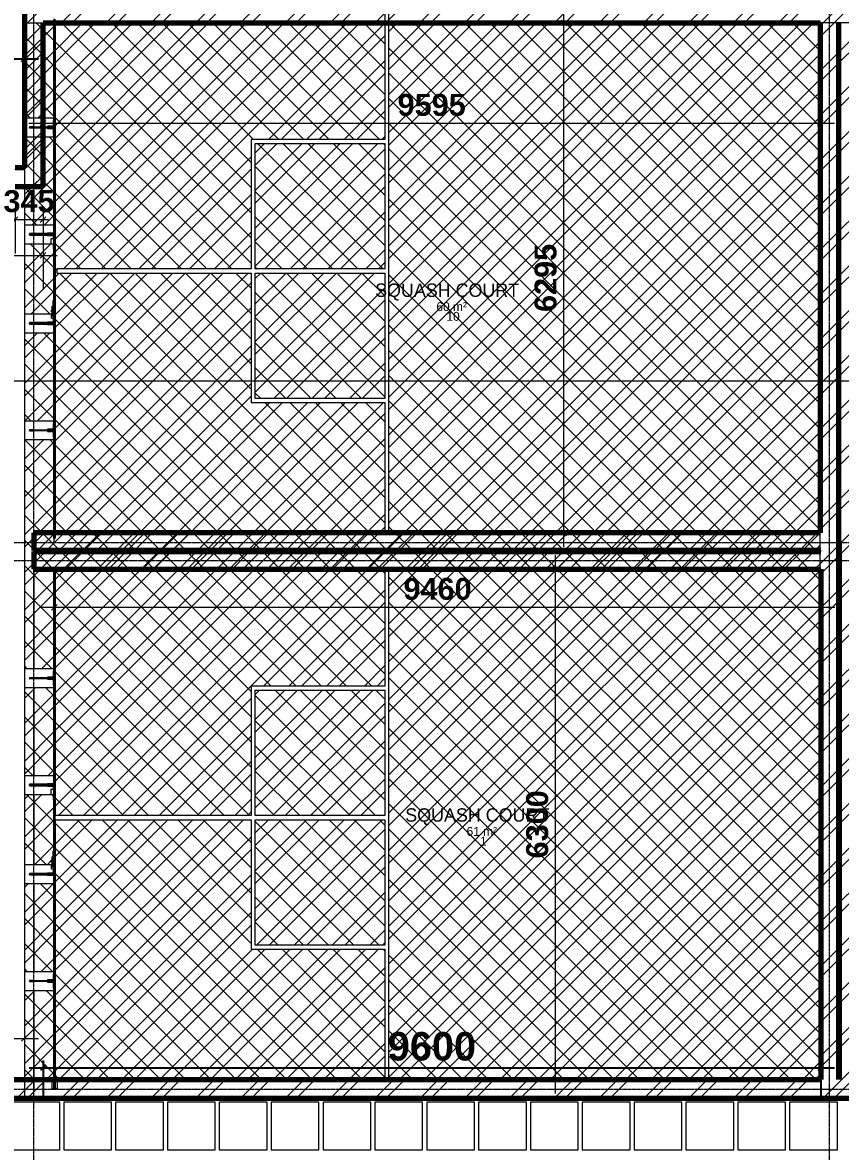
# Model space of a CAD drawing. Header units: inches. Extents: x 22 to 382261, y 22 to 371281.
# Drawn here: x 131055 to 141151, y 204058 to 217997 of the extents above; entities that cross this region are included whole.
import ezdxf

# ---------------------------------------------------------------- set-up
doc = ezdxf.new("R2010")
doc.units = ezdxf.units.IN
doc.header["$MEASUREMENT"] = 0
doc.linetypes.add('Grid Line 1_2_', pattern=[22.225, 12.7, -3.175, 3.175, -3.175])
for name, color, linetype, lineweight in [('A-ANNO-DIMS', 211, 'Continuous', 9), ('A-AREA', 32, 'Continuous', 9), ('A-AREA-IDEN', 2, 'Continuous', 9), ('A-FLOR', 192, 'Continuous', 9), ('A-FLOR-PATT', 8, 'Continuous', 9), ('A-GENM', 13, 'Continuous', 9), ('A-WALL-PATT', 111, 'Continuous', 9), ('G-ANNO-SYMB', 111, 'Continuous', 9), ('I-WALL', 2, 'Continuous', 9), ('Q-CASE', 31, 'Continuous', 9), ('S-GRID', 1, 'Continuous', 9)]:
    doc.layers.add(name, color=color, linetype=linetype, lineweight=lineweight)
doc.styles.add('Arial_B', font='arialbd.ttf', dxfattribs={"height": 350.793651})
doc.styles.add('Arial_B_1', font='arialbd.ttf', dxfattribs={"height": 180.555556})
doc.styles.add('Arial_B_2', font='arialbd.ttf', dxfattribs={"height": 270.833333})
doc.styles.add('Century Gothic_1', font='GOTHIC.TTF', dxfattribs={"height": 1})
doc.styles.add('Gill Sans MT', font='GIL_____.TTF', dxfattribs={"height": 262.5})
doc.dimstyles.new('1', dxfattribs={"dimscale": 304.8, "dimtxt": 178.545395, "dimasz": 0.227865, "dimexe": 0.574147, "dimexo": 0.0625, "dimgap": 0.287073, "dimtad": 1, "dimdec": 0, "dimzin": 0, "dimdsep": 46, "dimtxsty": 'Arial_B_1', "dimblk1": 'OBLIQUE', "dimblk2": 'OBLIQUE', "dimsah": 1, "dimcen": 0.09, "dimdle": 0.574147, "dimazin": 0, "dimtfac": 1, "dimtdec": 4, "dimtix": 1, "dimtmove": 0, "dimatfit": 3, "dimfxl": 0.574147, "dimfxlon": 1, "dimtvp": 1, "dimtolj": 1, "dimtzin": 0, "dimarcsym": 2})
doc.dimstyles.new('2', dxfattribs={"dimscale": 304.8, "dimtxt": 346.888196, "dimasz": 0.221354, "dimexe": 1.338583, "dimexo": 0.0625, "dimgap": 0.278871, "dimtad": 1, "dimdec": 0, "dimzin": 0, "dimdsep": 46, "dimtxsty": 'Arial_B', "dimblk1": 'OBLIQUE', "dimblk2": 'OBLIQUE', "dimsah": 1, "dimcen": 0.09, "dimdle": 0.557743, "dimazin": 0, "dimtfac": 1, "dimtdec": 4, "dimtix": 1, "dimtmove": 0, "dimatfit": 3, "dimfxl": 0.557743, "dimfxlon": 1, "dimtvp": 1, "dimtolj": 1, "dimtzin": 0, "dimarcsym": 2})
doc.dimstyles.new('2_2', dxfattribs={"dimscale": 304.8, "dimtxt": 267.818092, "dimasz": 0.227865, "dimexe": 1.377953, "dimexo": 0.0625, "dimgap": 0.287073, "dimtad": 1, "dimdec": 0, "dimzin": 0, "dimdsep": 46, "dimtxsty": 'Arial_B_2', "dimblk1": 'OBLIQUE', "dimblk2": 'OBLIQUE', "dimsah": 1, "dimcen": 0.09, "dimdle": 0.574147, "dimazin": 0, "dimtfac": 1, "dimtdec": 4, "dimtix": 1, "dimtmove": 0, "dimatfit": 3, "dimfxl": 0.574147, "dimfxlon": 1, "dimtvp": 1, "dimtolj": 1, "dimtzin": 0, "dimlwd": 18, "dimlwe": 18, "dimarcsym": 2})
pattern_1 = [(45, (139676.7, 209538.6), (-276.592, 276.592), []), (45, (139676.7, 209957.7), (-276.592, 276.592), [])]

# ---------------------------------------------------------------- blocks, each defined once
blk = doc.blocks.new('Casework 8 - Casework 8-556727-01-GROUND FLOOR DIM- PART B')
at = {"layer": 'Q-CASE'}
for p, q in [((-4099, 1708), (-4149, 1708)), ((-4149, 1708), (-4149, 266)), ((-4099, -4592), (-4099, 1708)), ((1229, -4592), (1229, 1708)), ((1231, 1708), (1229, 1708)), ((1231, 1708), (1231, -4592)), ((-4149, 266), (-5799, 266)), ((-5799, 266), (-5799, -1334)), ((-5749, -1334), (-5749, 216)), ((-5749, 216), (-4149, 216)), ((-4149, 216), (-4149, -1334)), ((-5799, -1334), (-8223, -1334)), ((-8223, -1384), (-5799, -1384)), ((-5799, -1384), (-5799, -2934)), ((-4149, -1334), (-5749, -1334)), ((-5749, -1384), (-4149, -1384)), ((-5749, -2934), (-5749, -1384)), ((-4149, -1384), (-4149, -2934)), ((-5799, -2934), (-5799, -2984)), ((-5799, -2984), (-4149, -2984)), ((-4149, -2934), (-5749, -2934)), ((-4149, -2984), (-4149, -4592)), ((-4149, -4592), (-4099, -4592)), ((1231, -4592), (1229, -4592))]:
    blk.add_line(p, q, dxfattribs=at)
blk = doc.blocks.new('Casework 9 - Casework 8-559231-01-GROUND FLOOR DIM- PART B')
at = {"layer": 'Q-CASE'}
for p, q in [((-4099, 8573), (-4149, 8573)), ((-4149, 8573), (-4149, 8453)), ((-4099, 8453), (-4099, 8573)), ((-4149, 8453), (-4149, 7016)), ((-4099, 2158), (-4099, 8453)), ((1229, 2158), (1229, 8458)), ((1231, 8458), (1229, 8458)), ((1231, 8458), (1231, 2158)), ((-4149, 7016), (-5799, 7016)), ((-5799, 7016), (-5799, 5416)), ((-5749, 5416), (-5749, 6966)), ((-5749, 6966), (-4149, 6966)), ((-4149, 6966), (-4149, 5416)), ((-5799, 5416), (-8200, 5416)), ((-8200, 5416), (-8200, 5366)), ((-8200, 5366), (-5799, 5366)), ((-5799, 5366), (-5799, 3816)), ((-4149, 5416), (-5749, 5416)), ((-5749, 5366), (-4149, 5366)), ((-5749, 3816), (-5749, 5366)), ((-4149, 5366), (-4149, 3816)), ((-5799, 3816), (-5799, 3766)), ((-5799, 3766), (-4149, 3766)), ((-4149, 3816), (-5749, 3816)), ((-4149, 3766), (-4149, 2158)), ((-4149, 2158), (-4099, 2158)), ((1231, 2158), (1229, 2158))]:
    blk.add_line(p, q, dxfattribs=at)
blk = doc.blocks.new('Back wall - ASB FREESTANDING GLASS BACK WALL-622811-01-GROUND FLOOR DIM- PART B')
at = {"layer": 'A-GENM'}
for p, q in [((-1985, 364), (-1985, 9)), ((-1760, 369), (-1980, 369)), ((-1877, 86), (-1877, 304)), ((-1864, 306), (-1876, 306)), ((-1876, 306), (-1876, 256)), ((-1872, 309), (-1870, 309)), ((-1870, 309), (-1868, 309)), ((-1864, 256), (-1864, 306)), ((-1863, 304), (-1863, 86)), ((-1755, 9), (-1755, 364)), ((-665, 364), (-665, 9)), ((-440, 369), (-660, 369)), ((-557, 86), (-557, 304)), ((-552, 309), (-550, 309)), ((-550, 309), (-548, 309)), ((-543, 304), (-543, 86)), ((-435, 26), (-435, 364)), ((435, 364), (435, 44)), ((660, 369), (440, 369)), ((543, 86), (543, 304)), ((548, 309), (550, 309)), ((550, 309), (552, 309)), ((557, 304), (557, 86)), ((665, 9), (665, 364)), ((1755, 364), (1755, 9)), ((1980, 369), (1760, 369)), ((1863, 86), (1863, 304)), ((1876, 306), (1864, 306)), ((1864, 306), (1864, 256)), ((1868, 309), (1870, 309)), ((1870, 309), (1872, 309)), ((1876, 256), (1876, 306)), ((1877, 304), (1877, 86)), ((1985, 9), (1985, 364)), ((-1876, 6), (-1876, 256)), ((-1864, 256), (-1864, 6)), ((1864, 6), (1864, 256)), ((1876, 256), (1876, 6)), ((-3200, 12.5), (-3200, 32.5)), ((-3085, 32.5), (-3200, 32.5)), ((-3200, 6), (-3200, 12.5)), ((-3085, 12.5), (-3200, 12.5)), ((-1985, 12.5), (-3085, 12.5)), ((-1985, 9), (-1956, 9)), ((-1884, 14), (-1956, 14)), ((-1956, 14), (-1956, 6)), ((-1876, 86), (-1884, 86)), ((-1884, 86), (-1884, 14)), ((-1856, 86), (-1864, 86)), ((-1856, 14), (-1856, 86)), ((-1784, 14), (-1856, 14)), ((-1784, 6), (-1784, 14)), ((-1784, 9), (-1755, 9)), ((-665, 12.5), (-1755, 12.5)), ((-665, 9), (-564, 9)), ((-556, 86), (-564, 86)), ((-564, 86), (-564, 6)), ((-536, 86), (-544, 86)), ((-536, 14), (-536, 86)), ((-444, 14), (-536, 14)), ((-484, 34), (-444, 34)), ((-484, 34), (-484, 14)), ((-463, 6), (-458, 6)), ((-455, 26), (-429, 26)), ((-455, 26), (-455, 16)), ((-435.7, 16), (-455, 16)), ((-444, 26), (-444, 34)), ((-444, 14), (-444, 16)), ((-444, 6), (-444, 14)), ((-444, 9), (-435.7, 9)), ((-436, 16), (-436, 6)), ((-426, 16), (-436, 16)), ((-429, 26), (-425, 26)), ((-426, 16), (-266, 16)), ((-425, 26), (-406, 26)), ((-425, 26), (-425, 16)), ((-406, 36), (-386, 36)), ((-406, 36), (-406, 16)), ((-386, 36), (-386, 16)), ((-386, 26), (-365, 26)), ((-365, 26), (-361, 26)), ((-365, 26), (-365, 16)), ((-361, 26), (-335, 26)), ((-335, 26), (-335, 16)), ((-266, 16), (-266, 6)), ((373.5, 12.5), (-266, 12.5)), ((433.5, 14), (373.5, 14)), ((373.5, 14), (373.5, 6)), ((493.5, 44), (433.5, 44)), ((433.5, 44), (433.5, 14)), ((458, 6), (463, 6)), ((493.5, 14), (493.5, 44)), ((535.5, 14), (493.5, 14)), ((543.5, 86), (535.5, 86)), ((535.5, 86), (535.5, 14)), ((543.5, 6), (543.5, 86)), ((556.5, 86), (556.5, 6)), ((564.5, 86), (556.5, 86)), ((564.5, 6), (564.5, 86)), ((564.5, 9), (665, 9)), ((1755, 12.5), (665, 12.5)), ((1755, 9), (1784, 9)), ((1856, 14), (1784, 14)), ((1784, 14), (1784, 6)), ((1864, 86), (1856, 86)), ((1856, 86), (1856, 14)), ((1884, 86), (1876, 86)), ((1884, 14), (1884, 86)), ((1956, 14), (1884, 14)), ((1956, 6), (1956, 14)), ((1956, 9), (1985, 9)), ((3200, 12.5), (1985, 12.5)), ((3200, 12.5), (3200, 6)), ((-3200, -12.5), (-3200, -6)), ((-3200, -32.5), (-3200, -12.5)), ((-3200, -12.5), (-3085, -12.5)), ((-3085, -32.5), (-3200, -32.5)), ((-3085, -12.5), (122.5, -12.5)), ((172.5, -12.5), (3200, -12.5)), ((3200, -6), (3200, -12.5))]:
    blk.add_line(p, q, dxfattribs=at)
at = {"layer": 'A-GENM', "lineweight": 25}
for p, q in [((-556, 306), (-556, 6)), ((-544, 306), (-556, 306)), ((-544, 6), (-544, 306)), ((556, 306), (544, 306)), ((544, 306), (544, 6)), ((556, 6), (556, 306)), ((-3200, 6), (-3200, -6)), ((-463, 6), (-3200, 6)), ((-556, 6), (-544, 6)), ((-463, -6), (-463, 6)), ((458, 6), (-458, 6)), ((-458, 6), (-458, -6)), ((458, -6), (458, 6)), ((3200, 6), (463, 6)), ((463, 6), (463, -6)), ((544, 6), (556, 6)), ((3200, -6), (3200, 6)), ((-3200, -6), (-463, -6)), ((-458, -6), (458, -6)), ((463, -6), (3200, -6))]:
    blk.add_line(p, q, dxfattribs=at)
at = {"layer": 'A-GENM'}
for centre, start, end in [((-1980, 364), 90, 180), ((-1872, 304), 90, 180), ((-1868, 304), 0, 90), ((-1760, 364), 0, 90), ((-660, 364), 90, 180), ((-552, 304), 90, 180), ((-548, 304), 0, 90), ((-440, 364), 0, 90), ((440, 364), 90, 180), ((548, 304), 90, 180), ((552, 304), 0, 90), ((660, 364), 0, 90), ((1760, 364), 90, 180), ((1868, 304), 90, 180), ((1872, 304), 0, 90), ((1980, 364), 0, 90)]:
    blk.add_arc(centre, 5, start, end, dxfattribs=at)
blk = doc.blocks.new('Back wall - ASB FREESTANDING GLASS BACK WALL-V28-01-GROUND FLOOR DIM- PART B')
at = {"layer": 'A-GENM'}
for p, q in [((-1985, 364), (-1985, 9)), ((-1760, 369), (-1980, 369)), ((-1877, 86), (-1877, 304)), ((-1864, 306), (-1876, 306)), ((-1876, 306), (-1876, 256)), ((-1872, 309), (-1870, 309)), ((-1870, 309), (-1868, 309)), ((-1864, 256), (-1864, 306)), ((-1863, 304), (-1863, 86)), ((-1755, 9), (-1755, 364)), ((-665, 364), (-665, 9)), ((-440, 369), (-660, 369)), ((-557, 86), (-557, 304)), ((-552, 309), (-550, 309)), ((-550, 309), (-548, 309)), ((-543, 304), (-543, 86)), ((-435, 26), (-435, 364)), ((435, 364), (435, 44)), ((660, 369), (440, 369)), ((543, 86), (543, 304)), ((548, 309), (550, 309)), ((550, 309), (552, 309)), ((557, 304), (557, 86)), ((665, 9), (665, 364)), ((1755, 364), (1755, 140)), ((1980, 369), (1760, 369)), ((1863, 140), (1863, 304)), ((1876, 306), (1864, 306)), ((1864, 306), (1864, 256)), ((1868, 309), (1870, 309)), ((1870, 309), (1872, 309)), ((1876, 256), (1876, 306)), ((1877, 304), (1877, 140)), ((1985, 140), (1985, 364)), ((-1876, 6), (-1876, 256)), ((-1864, 256), (-1864, 6)), ((1755, 140), (1755, 9)), ((1863, 86), (1863, 140)), ((1864, 140), (1864, 256)), ((1864, 6), (1864, 140)), ((1876, 256), (1876, 140)), ((1876, 140), (1876, 6)), ((1877, 140), (1877, 86)), ((1985, 9), (1985, 140)), ((-3200, 6), (-3200, 12.5)), ((-3135, 12.5), (-3200, 12.5)), ((-1985, 12.5), (-3135, 12.5)), ((-1985, 9), (-1956, 9)), ((-1884, 14), (-1956, 14)), ((-1956, 14), (-1956, 6)), ((-1876, 86), (-1884, 86)), ((-1884, 86), (-1884, 14)), ((-1856, 86), (-1864, 86)), ((-1856, 14), (-1856, 86)), ((-1784, 14), (-1856, 14)), ((-1784, 6), (-1784, 14)), ((-1784, 9), (-1755, 9)), ((-665, 12.5), (-1755, 12.5)), ((-665, 9), (-564, 9)), ((-556, 86), (-564, 86)), ((-564, 86), (-564, 6)), ((-536, 86), (-544, 86)), ((-536, 14), (-536, 86)), ((-444, 14), (-536, 14)), ((-484, 34), (-444, 34)), ((-484, 34), (-484, 14)), ((-463, 6), (-458, 6)), ((-455, 26), (-429, 26)), ((-455, 26), (-455, 16)), ((-435.7, 16), (-455, 16)), ((-444, 26), (-444, 34)), ((-444, 14), (-444, 16)), ((-444, 6), (-444, 14)), ((-444, 9), (-435.7, 9)), ((-436, 16), (-436, 6)), ((-426, 16), (-436, 16)), ((-429, 26), (-425, 26)), ((-426, 16), (-266, 16)), ((-425, 26), (-406, 26)), ((-425, 26), (-425, 16)), ((-406, 36), (-386, 36)), ((-406, 36), (-406, 16)), ((-386, 36), (-386, 16)), ((-386, 26), (-365, 26)), ((-365, 26), (-361, 26)), ((-365, 26), (-365, 16)), ((-361, 26), (-335, 26)), ((-335, 26), (-335, 16)), ((-266, 16), (-266, 6)), ((373.5, 12.5), (-266, 12.5)), ((433.5, 14), (373.5, 14)), ((373.5, 14), (373.5, 6)), ((493.5, 44), (433.5, 44)), ((433.5, 44), (433.5, 14)), ((458, 6), (463, 6)), ((493.5, 14), (493.5, 44)), ((535.5, 14), (493.5, 14)), ((543.5, 86), (535.5, 86)), ((535.5, 86), (535.5, 14)), ((543.5, 6), (543.5, 86)), ((556.5, 86), (556.5, 6)), ((564.5, 86), (556.5, 86)), ((564.5, 6), (564.5, 86)), ((564.5, 9), (665, 9)), ((1755, 12.5), (665, 12.5)), ((1755, 9), (1784, 9)), ((1856, 14), (1784, 14)), ((1784, 14), (1784, 6)), ((1864, 86), (1856, 86)), ((1856, 86), (1856, 14)), ((1884, 86), (1876, 86)), ((1884, 14), (1884, 86)), ((1956, 14), (1884, 14)), ((1956, 6), (1956, 14)), ((1956, 9), (1985, 9)), ((3160, 12.5), (1985, 12.5)), ((3166.1, 12.5), (3160, 12.5)), ((3168, 12.5), (3166.4, 12.5)), ((3174.5, 12.5), (3168.3, 12.5)), ((3200, 12.5), (3175.6, 12.5)), ((3200, 12.5), (3200, 6)), ((-3200, -12.5), (-3200, -6)), ((-3200, -12.5), (-3135, -12.5)), ((-3135, -12.5), (3160, -12.5)), ((3160, -12.5), (3167.3, -12.5)), ((3167.7, -12.5), (3169.5, -12.5)), ((3170, -12.5), (3200, -12.5)), ((3200, -6), (3200, -12.5))]:
    blk.add_line(p, q, dxfattribs=at)
at = {"layer": 'A-GENM', "lineweight": 25}
for p, q in [((-556, 306), (-556, 6)), ((-544, 306), (-556, 306)), ((-544, 6), (-544, 306)), ((556, 306), (544, 306)), ((544, 306), (544, 6)), ((556, 6), (556, 306)), ((-3200, 6), (-3200, -6)), ((-463, 6), (-3200, 6)), ((-556, 6), (-544, 6)), ((-463, -6), (-463, 6)), ((458, 6), (-458, 6)), ((-458, 6), (-458, -6)), ((458, -6), (458, 6)), ((3200, 6), (463, 6)), ((463, 6), (463, -6)), ((544, 6), (556, 6)), ((3200, -6), (3200, 6)), ((-3200, -6), (-463, -6)), ((-458, -6), (458, -6)), ((463, -6), (3200, -6))]:
    blk.add_line(p, q, dxfattribs=at)
at = {"layer": 'A-GENM'}
for centre, start, end in [((-1980, 364), 90, 180), ((-1872, 304), 90, 180), ((-1868, 304), 0, 90), ((-1760, 364), 0, 90), ((-660, 364), 90, 180), ((-552, 304), 90, 180), ((-548, 304), 0, 90), ((-440, 364), 0, 90), ((440, 364), 90, 180), ((548, 304), 90, 180), ((552, 304), 0, 90), ((660, 364), 0, 90), ((1760, 364), 90, 180), ((1868, 304), 90, 180), ((1872, 304), 0, 90), ((1980, 364), 0, 90)]:
    blk.add_arc(centre, 5, start, end, dxfattribs=at)
blk = doc.blocks.new('_Oblique')
at = {"color": 0, "linetype": 'ByBlock', "lineweight": -2}
blk.add_line((-0.5, -0.5), (0.5, 0.5), dxfattribs=at)
blk = doc.blocks.new('*D4842')
at = {"layer": 'A-ANNO-DIMS', "color": 0, "lineweight": 18, "transparency": 16777216}
for p, q in [((137738, 211522), (137738, 218167)), ((137647, 217992), (138158, 217992)), ((137647, 211697), (138158, 211697))]:
    blk.add_line(p, q, dxfattribs=at)
at = {"layer": 'Defpoints', "color": 0, "transparency": 16777216}
for p in [(137628, 217992), (137738, 217992), (137628, 211697)]:
    blk.add_point(p, dxfattribs=at)
at = {"layer": 'A-ANNO-DIMS', "color": 0, "lineweight": 18, "transparency": 16777216, "xscale": 69.45312499999999, "yscale": 69.45312499999999, "zscale": 69.45312499999999}
for p, rotation in [((137738, 217992), 90), ((137738, 211697), 270)]:
    blk.add_blockref('_Oblique', p, dxfattribs=dict(at, rotation=rotation))
at = {"layer": 'A-ANNO-DIMS', "color": 0, "lineweight": 18, "transparency": 16777216, "insert": (137512, 214844), "char_height": 270.8, "width": 615.65, "attachment_point": 5, "rotation": 90, "style": 'Arial_B_2'}
blk.add_mtext('\\A1;6295', dxfattribs=at)
blk = doc.blocks.new('*D4843')
at = {"layer": 'A-ANNO-DIMS', "color": 0, "lineweight": 18, "transparency": 16777216}
for p, q in [((131133, 216753), (141078, 216753)), ((131308, 216844), (131308, 216333)), ((140903, 216844), (140903, 216333))]:
    blk.add_line(p, q, dxfattribs=at)
at = {"layer": 'Defpoints', "color": 0, "transparency": 16777216}
for p in [(131308, 216863), (140903, 216863), (140903, 216753)]:
    blk.add_point(p, dxfattribs=at)
at = {"layer": 'A-ANNO-DIMS', "color": 0, "lineweight": 18, "transparency": 16777216, "xscale": 69.45312499999999, "yscale": 69.45312499999999, "zscale": 69.45312499999999, "rotation": 180}
blk.add_blockref('_Oblique', (131308, 216753), dxfattribs=at)
at = {"layer": 'A-ANNO-DIMS', "color": 0, "lineweight": 18, "transparency": 16777216, "xscale": 69.45312499999999, "yscale": 69.45312499999999, "zscale": 69.45312499999999}
blk.add_blockref('_Oblique', (140903, 216753), dxfattribs=at)
at = {"layer": 'A-ANNO-DIMS', "color": 0, "lineweight": 18, "transparency": 16777216, "insert": (136105, 216979), "char_height": 270.8, "width": 615.65, "attachment_point": 5, "style": 'Arial_B_2'}
blk.add_mtext('\\A1;9595', dxfattribs=at)
blk = doc.blocks.new('*D4844')
at = {"layer": 'A-ANNO-DIMS', "color": 0, "lineweight": 18, "transparency": 16777216}
for p, q in [((137635, 204772), (137635, 211422)), ((137544, 211247), (138055, 211247)), ((137544, 204947), (138055, 204947))]:
    blk.add_line(p, q, dxfattribs=at)
at = {"layer": 'Defpoints', "color": 0, "transparency": 16777216}
for p in [(137525, 211247), (137635, 211247), (137525, 204947)]:
    blk.add_point(p, dxfattribs=at)
at = {"layer": 'A-ANNO-DIMS', "color": 0, "lineweight": 18, "transparency": 16777216, "xscale": 69.45312499999999, "yscale": 69.45312499999999, "zscale": 69.45312499999999}
for p, rotation in [((137635, 211247), 90), ((137635, 204947), 270)]:
    blk.add_blockref('_Oblique', p, dxfattribs=dict(at, rotation=rotation))
at = {"layer": 'A-ANNO-DIMS', "color": 0, "lineweight": 18, "transparency": 16777216, "insert": (137409, 208097), "char_height": 270.8, "width": 615.65, "attachment_point": 5, "rotation": 90, "style": 'Arial_B_2'}
blk.add_mtext('\\A1;6300', dxfattribs=at)
blk = doc.blocks.new('*D4845')
at = {"layer": 'A-ANNO-DIMS', "color": 0, "lineweight": -2, "transparency": 16777216}
for p, q in [((131308, 205181), (131308, 204682)), ((140908, 205181), (140908, 204682)), ((131138, 205090), (141078, 205090))]:
    blk.add_line(p, q, dxfattribs=at)
at = {"layer": 'Defpoints', "color": 0, "transparency": 16777216}
for p in [(131308, 205200), (140908, 205200), (140908, 205090)]:
    blk.add_point(p, dxfattribs=at)
at = {"layer": 'A-ANNO-DIMS', "color": 0, "lineweight": -2, "transparency": 16777216, "xscale": 67.46874999999999, "yscale": 67.46874999999999, "zscale": 67.46874999999999, "rotation": 180}
blk.add_blockref('_Oblique', (131308, 205090), dxfattribs=at)
at = {"layer": 'A-ANNO-DIMS', "color": 0, "lineweight": -2, "transparency": 16777216, "xscale": 67.46874999999999, "yscale": 67.46874999999999, "zscale": 67.46874999999999}
blk.add_blockref('_Oblique', (140908, 205090), dxfattribs=at)
at = {"layer": 'A-ANNO-DIMS', "color": 0, "transparency": 16777216, "insert": (136108, 205354), "char_height": 350.8, "width": 820.87, "attachment_point": 5, "style": 'Arial_B'}
blk.add_mtext('\\A1;9600', dxfattribs=at)
blk = doc.blocks.new('*D4694')
at = {"layer": 'A-ANNO-DIMS', "color": 0, "lineweight": 18, "transparency": 16777216}
for p, q in [((130963, 215655), (130963, 215145)), ((131308, 215655), (131308, 215145)), ((130963, 215565), (130893, 215565)), ((130963, 215565), (131308, 215565)), ((131308, 215565), (131377, 215565))]:
    blk.add_line(p, q, dxfattribs=at)
at = {"layer": 'Defpoints', "color": 0, "transparency": 16777216}
for p in [(130963, 215675), (131308, 215675), (131308, 215565)]:
    blk.add_point(p, dxfattribs=at)
at = {"layer": 'A-ANNO-DIMS', "color": 0, "lineweight": 18, "transparency": 16777216, "xscale": 69.45312499999999, "yscale": 69.45312499999999, "zscale": 69.45312499999999}
blk.add_blockref('_Oblique', (130963, 215565), dxfattribs=at)
at = {"layer": 'A-ANNO-DIMS', "color": 0, "lineweight": 18, "transparency": 16777216, "xscale": 69.45312499999999, "yscale": 69.45312499999999, "zscale": 69.45312499999999, "rotation": 180}
blk.add_blockref('_Oblique', (131308, 215565), dxfattribs=at)
at = {"layer": 'A-ANNO-DIMS', "color": 0, "lineweight": 18, "transparency": 16777216, "insert": (131135, 215790), "char_height": 270.8, "width": 461.74, "attachment_point": 5, "style": 'Arial_B_2'}
blk.add_mtext('\\A1;345', dxfattribs=at)
blk = doc.blocks.new('*D4695')
at = {"layer": 'A-ANNO-DIMS', "color": 0, "lineweight": 18, "transparency": 16777216}
for p, q in [((127983, 215122), (131483, 215122)), ((128158, 215213), (128158, 214702)), ((131308, 215213), (131308, 214702))]:
    blk.add_line(p, q, dxfattribs=at)
at = {"layer": 'Defpoints', "color": 0, "transparency": 16777216}
for p in [(128158, 215232), (131308, 215232), (131308, 215122)]:
    blk.add_point(p, dxfattribs=at)
at = {"layer": 'A-ANNO-DIMS', "color": 0, "lineweight": 18, "transparency": 16777216, "xscale": 69.45312499999999, "yscale": 69.45312499999999, "zscale": 69.45312499999999, "rotation": 180}
blk.add_blockref('_Oblique', (128158, 215122), dxfattribs=at)
at = {"layer": 'A-ANNO-DIMS', "color": 0, "lineweight": 18, "transparency": 16777216, "xscale": 69.45312499999999, "yscale": 69.45312499999999, "zscale": 69.45312499999999}
blk.add_blockref('_Oblique', (131308, 215122), dxfattribs=at)
at = {"layer": 'A-ANNO-DIMS', "color": 0, "lineweight": 18, "transparency": 16777216, "insert": (129733, 215348), "char_height": 270.8, "width": 615.65, "attachment_point": 5, "style": 'Arial_B_2'}
blk.add_mtext('\\A1;3150', dxfattribs=at)
blk = doc.blocks.new('*D4698')
at = {"layer": 'A-ANNO-DIMS', "color": 0, "lineweight": -2, "transparency": 16777216}
for p, q in [((130033, 217641), (130033, 217375)), ((131078, 217641), (131078, 217375)), ((129858, 217550), (131253, 217550))]:
    blk.add_line(p, q, dxfattribs=at)
at = {"layer": 'Defpoints', "color": 0, "transparency": 16777216}
for p in [(130033, 217660), (131078, 217660), (131078, 217550)]:
    blk.add_point(p, dxfattribs=at)
at = {"layer": 'A-ANNO-DIMS', "color": 0, "lineweight": -2, "transparency": 16777216, "xscale": 69.45312499999999, "yscale": 69.45312499999999, "zscale": 69.45312499999999, "rotation": 180}
blk.add_blockref('_Oblique', (130033, 217550), dxfattribs=at)
at = {"layer": 'A-ANNO-DIMS', "color": 0, "lineweight": -2, "transparency": 16777216, "xscale": 69.45312499999999, "yscale": 69.45312499999999, "zscale": 69.45312499999999}
blk.add_blockref('_Oblique', (131078, 217550), dxfattribs=at)
at = {"layer": 'A-ANNO-DIMS', "color": 0, "transparency": 16777216, "insert": (130555, 217730), "char_height": 180.6, "width": 820.87, "attachment_point": 5, "style": 'Arial_B_1'}
blk.add_mtext('\\A1;1045', dxfattribs=at)
blk = doc.blocks.new('*D4759')
at = {"layer": 'A-ANNO-DIMS', "color": 0, "lineweight": 18, "transparency": 16777216}
for p, q in [((128158, 205543), (128158, 205033)), ((131078, 205543), (131078, 205033)), ((127983, 205453), (131253, 205453))]:
    blk.add_line(p, q, dxfattribs=at)
at = {"layer": 'Defpoints', "color": 0, "transparency": 16777216}
for p in [(128158, 205563), (131078, 205563), (131078, 205453)]:
    blk.add_point(p, dxfattribs=at)
at = {"layer": 'A-ANNO-DIMS', "color": 0, "lineweight": 18, "transparency": 16777216, "xscale": 69.45312499999999, "yscale": 69.45312499999999, "zscale": 69.45312499999999, "rotation": 180}
blk.add_blockref('_Oblique', (128158, 205453), dxfattribs=at)
at = {"layer": 'A-ANNO-DIMS', "color": 0, "lineweight": 18, "transparency": 16777216, "xscale": 69.45312499999999, "yscale": 69.45312499999999, "zscale": 69.45312499999999}
blk.add_blockref('_Oblique', (131078, 205453), dxfattribs=at)
at = {"layer": 'A-ANNO-DIMS', "color": 0, "lineweight": 18, "transparency": 16777216, "insert": (129618, 205678), "char_height": 270.8, "width": 615.65, "attachment_point": 5, "style": 'Arial_B_2'}
blk.add_mtext('\\A1;2920', dxfattribs=at)
blk = doc.blocks.new('*D4760')
at = {"layer": 'A-ANNO-DIMS', "color": 0, "lineweight": 18, "transparency": 16777216}
for p, q in [((131273, 210777), (141083, 210777)), ((131448, 210868), (131448, 210357)), ((140908, 210868), (140908, 210357))]:
    blk.add_line(p, q, dxfattribs=at)
at = {"layer": 'Defpoints', "color": 0, "transparency": 16777216}
for p in [(131448, 210887), (140908, 210887), (140908, 210777)]:
    blk.add_point(p, dxfattribs=at)
at = {"layer": 'A-ANNO-DIMS', "color": 0, "lineweight": 18, "transparency": 16777216, "xscale": 69.45312499999999, "yscale": 69.45312499999999, "zscale": 69.45312499999999, "rotation": 180}
blk.add_blockref('_Oblique', (131448, 210777), dxfattribs=at)
at = {"layer": 'A-ANNO-DIMS', "color": 0, "lineweight": 18, "transparency": 16777216, "xscale": 69.45312499999999, "yscale": 69.45312499999999, "zscale": 69.45312499999999}
blk.add_blockref('_Oblique', (140908, 210777), dxfattribs=at)
at = {"layer": 'A-ANNO-DIMS', "color": 0, "lineweight": 18, "transparency": 16777216, "insert": (136178, 211003), "char_height": 270.8, "width": 615.65, "attachment_point": 5, "style": 'Arial_B_2'}
blk.add_mtext('\\A1;9460', dxfattribs=at)

msp = doc.modelspace()

# ---------------------------------------------------------------- hatches: boundary and pattern name
at = {"layer": 'A-FLOR-PATT'}
h = msp.add_hatch(dxfattribs=at)
h.set_pattern_fill('FP_7', color=256, style=0, pattern_type=2)
h.set_pattern_definition([(45, (139676.7, 209538.6), (-233.345, 233.345), []), (45, (139832.25, 209538.6), (-233.345, 233.345), []), (135, (139676.69, 209538.6), (-155.5635, -155.5635), [])])
h.paths.add_polyline_path([(135521.6, 204946.8), (135527.9, 204946.8), (135527.9, 206554.3), (133877.9, 206554.3), (133877.9, 208154.3), (131453.9, 208154.3), (131453.9, 207573.8), (131441.9, 207573.8), (131441.9, 207568.8), (131453.9, 207568.8), (131453.9, 204946.8), (133258.3, 204946.8)])
h.paths.add_polyline_path([(131077.9, 204946.8), (131441.9, 204946.8), (131441.9, 206075.8), (131438.9, 206075.8), (131438.9, 206046.8), (131083.9, 206046.8), (131078.9, 206051.8), (131078.9, 206271.8), (131083.9, 206276.8), (131438.9, 206276.8), (131438.9, 206247.8), (131441.9, 206247.8), (131441.9, 207467.8), (131438.9, 207467.8), (131438.9, 207366.8), (131083.9, 207366.8), (131078.9, 207371.8), (131078.9, 207591.8), (131083.9, 207596.8), (131421.9, 207597.2), (131421.9, 207605.6), (131421.9, 207606.8), (131421.9, 207625.8), (131411.9, 207625.8), (131411.9, 207645.8), (131421.9, 207645.8), (131421.9, 207666.8), (131421.9, 207668), (131421.9, 207696.8), (131431.9, 207696.8), (131431.9, 207765.8), (131441.9, 207765.8), (131441.9, 208405.3), (131433.9, 208405.3), (131433.9, 208465.3), (131403.9, 208465.3), (131403.9, 208466.8), (131083.9, 208466.8), (131078.9, 208471.8), (131078.9, 208691.8), (131083.9, 208696.8), (131438.9, 208696.8), (131438.9, 208596.3), (131441.9, 208596.3), (131441.9, 209815.8), (131438.9, 209815.8), (131438.9, 209786.8), (131083.9, 209786.8), (131078.9, 209791.8), (131078.9, 210011.8), (131083.9, 210016.8), (131438.9, 210016.8), (131438.9, 209987.8), (131441.9, 209987.8), (131441.9, 211231.8), (131453.9, 211231.8), (131453.9, 208494.8), (131441.9, 208494.8), (131441.9, 208489.8), (131453.9, 208489.8), (131453.9, 208204.3), (133877.9, 208204.3), (133877.9, 209804.3), (135527.9, 209804.3), (135527.9, 211246.8), (135577.9, 211246.8), (135577.9, 204946.8), (140902.9, 204946.9), (140902.9, 217991.8), (135577.9, 217991.8), (135577.9, 211696.8), (135527.9, 211696.8), (135527.9, 213304.3), (133877.9, 213304.3), (133877.9, 214904.3), (131476.6, 214904.3), (131476.6, 214954.3), (133877.9, 214954.3), (133877.9, 216554.3), (135527.9, 216554.3), (135527.9, 217991.8), (131453.9, 217991.8), (131453.9, 215294.8), (131441.9, 215294.8), (131441.9, 215289.8), (131453.9, 215289.8), (131453.9, 214373.8), (131441.9, 214373.8), (131441.9, 214368.8), (131453.9, 214368.8), (131453.9, 211631.8), (131441.9, 211631.8), (131441.9, 212875.8), (131438.9, 212875.8), (131438.9, 212846.8), (131083.9, 212846.8), (131078.9, 212851.8), (131078.9, 213071.8), (131083.9, 213076.8), (131438.9, 213076.8), (131438.9, 213047.8), (131441.9, 213047.8), (131441.9, 214267.8), (131438.9, 214267.8), (131438.9, 214166.8), (131083.9, 214166.8), (131078.9, 214171.8), (131078.9, 214391.8), (131083.9, 214396.8), (131421.9, 214396.8), (131421.9, 214405.6), (131421.9, 214406.8), (131421.9, 214425.8), (131411.9, 214425.8), (131411.9, 214445.8), (131421.9, 214445.8), (131421.9, 214466.8), (131421.9, 214468), (131421.9, 214496.8), (131431.9, 214496.8), (131431.9, 214565.8), (131441.9, 214565.8), (131441.9, 215205.3), (131433.9, 215205.3), (131433.9, 215265.3), (131403.9, 215265.3), (131403.9, 215266.8), (131083.9, 215266.8), (131078.9, 215271.8), (131078.9, 215491.8), (131083.9, 215496.8), (131438.9, 215496.8), (131438.9, 215396.3), (131441.9, 215396.3), (131441.9, 216615.8), (131438.9, 216615.8), (131438.9, 216586.8), (131083.9, 216586.8), (131078.9, 216591.8), (131078.9, 216811.8), (131083.9, 216816.8), (131438.9, 216816.8), (131438.9, 216787.8), (131441.9, 216787.8), (131441.9, 217991.8), (131077.9, 217991.8), (131077.9, 205153.3)])
h.paths.add_polyline_path([(131193, 206154.8), (131141.9, 206155.8), (131142.6, 206167.8), (131140.3, 206167.3), (131138.9, 206163.8), (131139.6, 206157.3), (131142.6, 206155), (131143.9, 206154.8), (131191.9, 206154.8)])
h.paths.add_polyline_path([(135527.9, 206604.3), (135527.1, 208154.3), (133927.9, 208154.3), (133927.9, 206604.3), (135521.6, 206604.3)])
h.paths.add_polyline_path([(131143.9, 207474.8), (131141.9, 207475.8), (131142.6, 207487.8), (131140.3, 207487.3), (131138.9, 207483.8), (131139.6, 207477.3), (131142.6, 207475)])
h.paths.add_polyline_path([(131438.9, 207587.8), (131441.9, 207587.8), (131441.9, 207596.1), (131438.9, 207596.1)])
h.paths.add_polyline_path([(135527.9, 208204.3), (135527.9, 209754.3), (133927.9, 209754.3), (133927.9, 208204.3), (135521.6, 208204.3)])
h.paths.add_polyline_path([(152457.9, 208217.3), (152457.9, 214642.3), (147937.9, 214642.3), (147937.9, 213119.3), (149587.9, 213119.3), (149587.9, 211439.3), (152197.9, 211439.3), (152197.9, 211389.3), (149587.9, 211389.3), (149587.9, 209869.3), (147937.9, 209869.3), (147937.9, 208261.8), (147887.9, 208261.8), (147887.9, 214642.3), (142557.9, 214642.3), (142557.9, 214561.8), (142559.9, 214561.8), (142559.9, 208261.8), (142557.9, 208261.8), (142557.9, 208217.3), (151364.4, 208217.3)])
h.paths.add_polyline_path([(131361.9, 208574.8), (131361.9, 208575.3), (131141.9, 208575.8), (131142.6, 208587.8), (131140.3, 208587.3), (131138.9, 208583.8), (131139.6, 208577.3), (131142.6, 208575), (131143.9, 208574.8), (131278, 208574.8)])
h.paths.add_polyline_path([(131191.9, 209894.8), (131141.9, 209895.8), (131142.6, 209907.8), (131140.3, 209907.3), (131138.9, 209903.8), (131139.6, 209897.3), (131142.6, 209895), (131143.9, 209894.8)])
h.paths.add_polyline_path([(149537.9, 209919.3), (149537.9, 211389.3), (147937.9, 211389.3), (147937.9, 209919.3), (149101.2, 209919.3)])
h.paths.add_polyline_path([(149101.2, 211439.3), (149537.9, 211439.3), (149537.9, 213069.3), (147937.9, 213069.3), (147938.7, 211439.3)])
h.paths.add_polyline_path([(131191.9, 212954.8), (131141.9, 212955.8), (131142.6, 212967.8), (131140.3, 212967.3), (131138.9, 212963.8), (131139.6, 212957.3), (131142.6, 212955), (131143.9, 212954.8)])
h.paths.add_polyline_path([(135527.9, 213354.3), (135527.9, 214904.3), (133927.9, 214904.3), (133927.9, 213354.3), (135521.6, 213354.3)])
h.paths.add_polyline_path([(131143.9, 214274.8), (131141.9, 214275.8), (131142.6, 214287.8), (131140.3, 214287.3), (131138.9, 214283.8), (131139.6, 214277.3), (131142.6, 214275)])
h.paths.add_polyline_path([(131441.9, 214387.8), (131441.9, 214396.1), (131438.9, 214396.1), (131438.9, 214387.8)])
h.paths.add_polyline_path([(135521.6, 214954.3), (135527.9, 214954.3), (135527.9, 216504.3), (133927.9, 216504.3), (133927.9, 214954.3)])
h.paths.add_polyline_path([(131143.9, 215374.8), (131141.9, 215375.8), (131142.6, 215387.8), (131140.3, 215387.3), (131138.9, 215383.8), (131139.6, 215377.3), (131142.6, 215375)])
h.paths.add_polyline_path([(131193, 216694.8), (131141.9, 216695.8), (131142.6, 216707.8), (131140.3, 216707.3), (131138.9, 216703.8), (131139.6, 216697.3), (131142.6, 216695), (131143.9, 216694.8), (131191.9, 216694.8)])
at = {"layer": 'A-WALL-PATT'}
h = msp.add_hatch(dxfattribs=at)
h.set_pattern_fill('FP_1', color=256, style=0, pattern_type=2)
h.set_pattern_definition(pattern_1)
h.paths.add_polyline_path([(131307.9, 217991.8), (141017.9, 217991.8), (141017.9, 218221.8), (138856.1, 218221.8), (138856.1, 218206.8), (137027.3, 218206.8), (137027.3, 218221.8), (131077.9, 218221.8), (131077.9, 217991.8)])
h = msp.add_hatch(dxfattribs=at)
h.set_pattern_fill('FP_1', color=256, style=0, pattern_type=2)
h.set_pattern_definition(pattern_1)
h.paths.add_polyline_path([(141132.9, 217991.8), (151767.9, 217991.8), (151767.9, 218221.8), (141017.9, 218221.8), (141017.9, 217991.8), (141127.9, 217991.8)])
h = msp.add_hatch(dxfattribs=at)
h.set_pattern_fill('FP_1', color=256, style=0, pattern_type=2)
h.set_pattern_definition(pattern_1)
h.paths.add_polyline_path([(131307.9, 216201.8), (131307.9, 217991.8), (131077.9, 217991.8), (131077.9, 216201.8)])
h = msp.add_hatch(dxfattribs=at)
h.set_pattern_fill('FP_1', color=256, style=0, pattern_type=2)
h.set_pattern_definition(pattern_1)
h.paths.add_polyline_path([(140907.9, 211581.8), (141132.9, 211581.8), (141132.9, 217991.8), (140902.9, 217991.8), (140902.9, 211581.8)])
h = msp.add_hatch(dxfattribs=at)
h.set_pattern_fill('FP_1', color=256, style=0, pattern_type=2)
h.set_pattern_definition(pattern_1)
h.paths.add_polyline_path([(141137.9, 204946.8), (141357.9, 204946.8), (141357.9, 217991.8), (141127.9, 217991.8), (141127.9, 204946.8)])
h = msp.add_hatch(dxfattribs=at)
h.set_pattern_fill('FP_1', color=256, style=0, pattern_type=2)
h.set_pattern_definition(pattern_1)
h.paths.add_polyline_path([(128157.9, 215971.8), (128532.9, 215971.8), (128532.9, 216201.8), (128157.9, 216201.8)])
h.paths.add_polyline_path([(129282.9, 215971.8), (130212.9, 215971.8), (130212.9, 216201.8), (129282.9, 216201.8)])
h.paths.add_polyline_path([(131307.9, 215971.8), (131307.9, 216201.8), (130962.9, 216201.8), (130962.9, 215971.8), (130995.1, 215971.8)])
h = msp.add_hatch(dxfattribs=at)
h.set_pattern_fill('FP_1', color=256, style=0, pattern_type=2)
h.set_pattern_definition(pattern_1)
h.paths.add_polyline_path([(140613.9, 211466.8), (140907.9, 211466.8), (140907.9, 211581.8), (140902.9, 211581.8), (140902.9, 211696.8), (131192.9, 211696.8), (131192.9, 211466.8), (140048.1, 211466.8)])
h = msp.add_hatch(dxfattribs=at)
h.set_pattern_fill('FP_1', color=256, style=0, pattern_type=2)
h.set_pattern_definition(pattern_1)
h.paths.add_polyline_path([(140048.1, 211246.8), (140907.9, 211246.8), (140907.9, 211476.8), (131192.9, 211476.8), (131192.9, 211246.8), (135521.6, 211246.8)])
h = msp.add_hatch(dxfattribs=at)
h.set_pattern_fill('FP_1', color=256, style=0, pattern_type=2)
h.set_pattern_definition(pattern_1)
h.paths.add_polyline_path([(140907.9, 204946.8), (141137.9, 204946.8), (141137.9, 211581.8), (140907.9, 211581.8), (140907.9, 207509.9)])
h = msp.add_hatch(dxfattribs=at)
h.set_pattern_fill('FP_1', color=256, style=0, pattern_type=2)
h.set_pattern_definition(pattern_1)
h.paths.add_polyline_path([(144574.6, 204716.8), (151857.9, 204716.8), (151857.9, 204946.8), (128257.9, 204946.8), (128257.9, 204716.8), (140048.1, 204716.8)])
h.paths.add_polyline_path([(158502.9, 204716.8), (158502.9, 204946.8), (153807.9, 204946.8), (153807.9, 204716.8), (158154.2, 204716.8)])

# ---------------------------------------------------------------- linework, layer by layer
at = {"layer": 'A-AREA'}
for p, q in [((131077.9, 216086.8), (131077.9, 215971.8)), ((131077.9, 215971.8), (131077.9, 213906.8)), ((131441.9, 211631.8), (131441.9, 211581.8)), ((131192.9, 211361.8), (131192.9, 211246.8)), ((131192.9, 211246.8), (131192.9, 210016.8)), ((131192.9, 209786.8), (131192.9, 208696.8)), ((131192.9, 208466.8), (131192.9, 207596.8)), ((131192.9, 207366.8), (131192.9, 206276.8)), ((131192.9, 206046.8), (131192.9, 204946.8)), ((131192.9, 204946.8), (131192.9, 204831.8))]:
    msp.add_line(p, q, dxfattribs=at)
at = {"layer": 'A-FLOR'}
for p, q in [((131077.9, 217991.8), (131307.9, 217991.8)), ((140905.9, 217991.8), (140902.9, 217991.8)), ((141357.9, 217991.8), (140907.9, 217991.8)), ((131077.9, 216201.8), (131077.9, 204716.8)), ((140902.9, 211466.8), (140902.9, 211696.8)), ((140902.9, 204946.8), (140902.9, 211466.7)), ((131513.9, 204666.8), (130923.9, 204666.8)), ((131513.9, 204076.8), (131513.9, 204666.8)), ((132153.9, 204666.8), (131563.9, 204666.8)), ((131563.9, 204666.8), (131563.9, 204076.8)), ((132153.9, 204076.8), (132153.9, 204666.8)), ((132793.9, 204666.8), (132203.9, 204666.8)), ((132203.9, 204666.8), (132203.9, 204076.8)), ((132793.9, 204076.8), (132793.9, 204666.8)), ((133433.9, 204666.8), (132843.9, 204666.8)), ((132843.9, 204666.8), (132843.9, 204076.8)), ((133433.9, 204076.8), (133433.9, 204666.8)), ((134073.9, 204666.8), (133483.9, 204666.8)), ((133483.9, 204666.8), (133483.9, 204076.8)), ((134073.9, 204076.8), (134073.9, 204666.8)), ((134713.9, 204666.8), (134123.9, 204666.8)), ((134123.9, 204666.8), (134123.9, 204076.8)), ((134713.9, 204076.8), (134713.9, 204666.8)), ((135353.9, 204666.8), (134763.9, 204666.8)), ((134763.9, 204666.8), (134763.9, 204076.8)), ((135353.9, 204076.8), (135353.9, 204666.8)), ((135993.9, 204666.8), (135403.9, 204666.8)), ((135403.9, 204666.8), (135403.9, 204076.8)), ((135993.9, 204076.8), (135993.9, 204666.8)), ((136633.9, 204666.8), (136043.9, 204666.8)), ((136043.9, 204666.8), (136043.9, 204076.8)), ((136633.9, 204076.8), (136633.9, 204666.8)), ((137273.9, 204666.8), (136683.9, 204666.8)), ((136683.9, 204666.8), (136683.9, 204076.8)), ((137273.9, 204076.8), (137273.9, 204666.8)), ((137913.9, 204666.8), (137323.9, 204666.8)), ((137323.9, 204666.8), (137323.9, 204076.8)), ((137913.9, 204076.8), (137913.9, 204666.8)), ((138553.9, 204666.8), (137963.9, 204666.8)), ((137963.9, 204666.8), (137963.9, 204076.8)), ((138553.9, 204076.8), (138553.9, 204666.8)), ((139193.9, 204666.8), (138603.9, 204666.8)), ((138603.9, 204666.8), (138603.9, 204076.8)), ((139193.9, 204076.8), (139193.9, 204666.8)), ((139833.9, 204666.8), (139243.9, 204666.8)), ((139243.9, 204666.8), (139243.9, 204076.8)), ((139833.9, 204076.8), (139833.9, 204666.8)), ((140473.9, 204666.8), (139883.9, 204666.8)), ((139883.9, 204666.8), (139883.9, 204076.8)), ((140473.9, 204076.8), (140473.9, 204666.8)), ((141113.9, 204666.8), (140523.9, 204666.8)), ((140523.9, 204666.8), (140523.9, 204076.8)), ((141113.9, 204076.8), (141113.9, 204666.8)), ((130923.9, 204076.8), (131513.9, 204076.8)), ((131563.9, 204076.8), (132153.9, 204076.8)), ((132203.9, 204076.8), (132793.9, 204076.8)), ((132843.9, 204076.8), (133433.9, 204076.8)), ((133483.9, 204076.8), (134073.9, 204076.8)), ((134123.9, 204076.8), (134713.9, 204076.8)), ((134763.9, 204076.8), (135353.9, 204076.8)), ((135403.9, 204076.8), (135993.9, 204076.8)), ((136043.9, 204076.8), (136633.9, 204076.8)), ((136683.9, 204076.8), (137273.9, 204076.8)), ((137323.9, 204076.8), (137913.9, 204076.8)), ((137963.9, 204076.8), (138553.9, 204076.8)), ((138603.9, 204076.8), (139193.9, 204076.8)), ((139243.9, 204076.8), (139833.9, 204076.8)), ((139883.9, 204076.8), (140473.9, 204076.8)), ((140523.9, 204076.8), (141113.9, 204076.8))]:
    msp.add_line(p, q, dxfattribs=at)
at = {"layer": 'G-ANNO-SYMB'}
msp.add_line((126543.6, 213571.8), (160650.7, 213571.8), dxfattribs=at)
at = {"layer": 'I-WALL', "lineweight": 70}
for p, q in [((131077.9, 218221.8), (131077.9, 216201.8)), ((131307.9, 215971.8), (131307.9, 217991.8)), ((131307.9, 217991.8), (140902.9, 217991.8)), ((140902.9, 217991.8), (140902.9, 211696.8)), ((141127.9, 217991.8), (141127.9, 204946.8)), ((141132.9, 211581.8), (141132.9, 217991.8)), ((131077.9, 216201.8), (130962.9, 216201.8)), ((130962.9, 215971.8), (131307.9, 215971.8)), ((140902.9, 211696.8), (131192.9, 211696.8)), ((131192.9, 211696.8), (131192.9, 211476.8)), ((140907.9, 211476.8), (131192.9, 211476.8)), ((131192.9, 211466.8), (140907.9, 211466.8)), ((131192.9, 211466.8), (131192.9, 211246.8)), ((141137.9, 211581.8), (141132.9, 211581.8)), ((141137.9, 204946.8), (141137.9, 211581.8)), ((131192.9, 211246.8), (140907.9, 211246.8)), ((140907.9, 211246.8), (140907.9, 204946.8)), ((128257.9, 204946.8), (140907.9, 204946.8)), ((128257.9, 204716.8), (151857.9, 204716.8))]:
    msp.add_line(p, q, dxfattribs=at)
at = {"layer": 'I-WALL'}
for p, q in [((131192.9, 211466.8), (131192.9, 211476.8)), ((140907.9, 211466.8), (140907.9, 211476.8))]:
    msp.add_line(p, q, dxfattribs=at)
at = {"layer": 'S-GRID', "linetype": 'Grid Line 1_2_'}
for p, q in [((131192.9, 200135.3), (131192.9, 224549.4)), ((141017.9, 200135.3), (141017.9, 223152.4)), ((126592.9, 211576.8), (165494.2, 211576.8)), ((126592.9, 211356.8), (164097.2, 211356.8)), ((126592.9, 204826.8), (165494.2, 204826.8))]:
    msp.add_line(p, q, dxfattribs=at)

# ---------------------------------------------------------------- block references
at = {"layer": 'A-GENM', "rotation": 90.0000000000001}
for name, p in [('Back wall - ASB FREESTANDING GLASS BACK WALL-V28-01-GROUND FLOOR DIM- PART B', (131447.9, 214831.8)), ('Back wall - ASB FREESTANDING GLASS BACK WALL-622811-01-GROUND FLOOR DIM- PART B', (131447.9, 208031.8))]:
    msp.add_blockref(name, p, dxfattribs=at)
at = {"layer": 'Q-CASE'}
for name in ['Casework 9 - Casework 8-559231-01-GROUND FLOOR DIM- PART B', 'Casework 8 - Casework 8-556727-01-GROUND FLOOR DIM- PART B']:
    msp.add_blockref(name, (139676.7, 209538.6), dxfattribs=at)

# ---------------------------------------------------------------- texts
at = {"layer": 'A-AREA-IDEN', "attachment_point": 1}
for s, insert, char_height, width, style in [('SQUASH COURT', (135407.2, 214774.9), 165, 2345.738, 'Gill Sans MT'), ('60 m²', (136164, 214544.8), 110, 511.477, 'Century Gothic_1'), ('10', (136287.8, 214424.4), 110, 211.645, 'Century Gothic_1'), ('SQUASH COURT', (135779.1, 208295), 165, 2345.738, 'Gill Sans MT'), ('61 m²', (136535.9, 208064.9), 110, 511.477, 'Century Gothic_1'), ('1', (136703.1, 207944.6), 110, 105.823, 'Century Gothic_1')]:
    msp.add_mtext(s, dxfattribs=dict(at, insert=insert, char_height=char_height, width=width, style=style))

# ---------------------------------------------------------------- dimensions: what is measured, and where the dimension line sits
at = {"layer": 'A-ANNO-DIMS', "lineweight": 18}
for base, p1, p2, override, picture, middle in [((137737.6, 217991.8), (137627.6, 211696.8), (137627.6, 217991.8), {"dimpost": '<>', "dimfxl": 6295}, '*D4842', (137511.7, 214844.3)), ((137634.8, 211246.8), (137524.8, 204946.8), (137524.8, 211246.8), {"dimpost": '<>', "dimfxl": 6300}, '*D4844', (137409, 208096.8))]:
    dim = msp.add_linear_dim(base=base, p1=p1, p2=p2, angle=90, dimstyle='2_2', override=override, dxfattribs=at)
    dim.commit()
    dim.dimension.update_dxf_attribs({"geometry": picture, "text_midpoint": middle})
at = {"layer": 'A-ANNO-DIMS'}
for base, p1, p2, dimstyle, override, picture, middle in [((131077.9, 217550.2), (130032.9, 217660.2), (131077.9, 217660.2), '1', {"dimpost": '<>', "dimfxl": 1500}, '*D4698', (130555.4, 217729.9)), ((140907.9, 205090.2), (131307.9, 205200.2), (140907.9, 205200.2), '2', {"dimpost": '<>', "dimfxl": 9600}, '*D4845', (136107.9, 205354.4))]:
    dim = msp.add_linear_dim(base=base, p1=p1, p2=p2, dimstyle=dimstyle, override=override, dxfattribs=at)
    dim.commit()
    dim.dimension.update_dxf_attribs({"geometry": picture, "text_midpoint": middle})
at = {"layer": 'A-ANNO-DIMS', "lineweight": 18}
for base, p1, p2, override, picture, middle in [((140902.9, 216752.7), (131307.9, 216862.7), (140902.9, 216862.7), {"dimpost": '<>', "dimfxl": 9595}, '*D4843', (136105.4, 216978.5)), ((131307.9, 215564.5), (130962.9, 215674.5), (131307.9, 215674.5), {"dimpost": '<>', "dimfxl": 345}, '*D4694', (131135.4, 215790.3)), ((131307.9, 215122.4), (128157.9, 215232.4), (131307.9, 215232.4), {"dimpost": '<>', "dimfxl": 3150}, '*D4695', (129732.9, 215348.2)), ((140907.9, 210776.7), (131447.9, 210886.7), (140907.9, 210886.7), {"dimpost": '<>', "dimfxl": 9460}, '*D4760', (136177.9, 211002.6)), ((131077.9, 205452.5), (128157.9, 205562.5), (131077.9, 205562.5), {"dimpost": '<>', "dimfxl": 2920}, '*D4759', (129617.9, 205678.4))]:
    dim = msp.add_linear_dim(base=base, p1=p1, p2=p2, dimstyle='2_2', override=override, dxfattribs=at)
    dim.commit()
    dim.dimension.update_dxf_attribs({"geometry": picture, "text_midpoint": middle})

doc.saveas('drawing.dxf')
